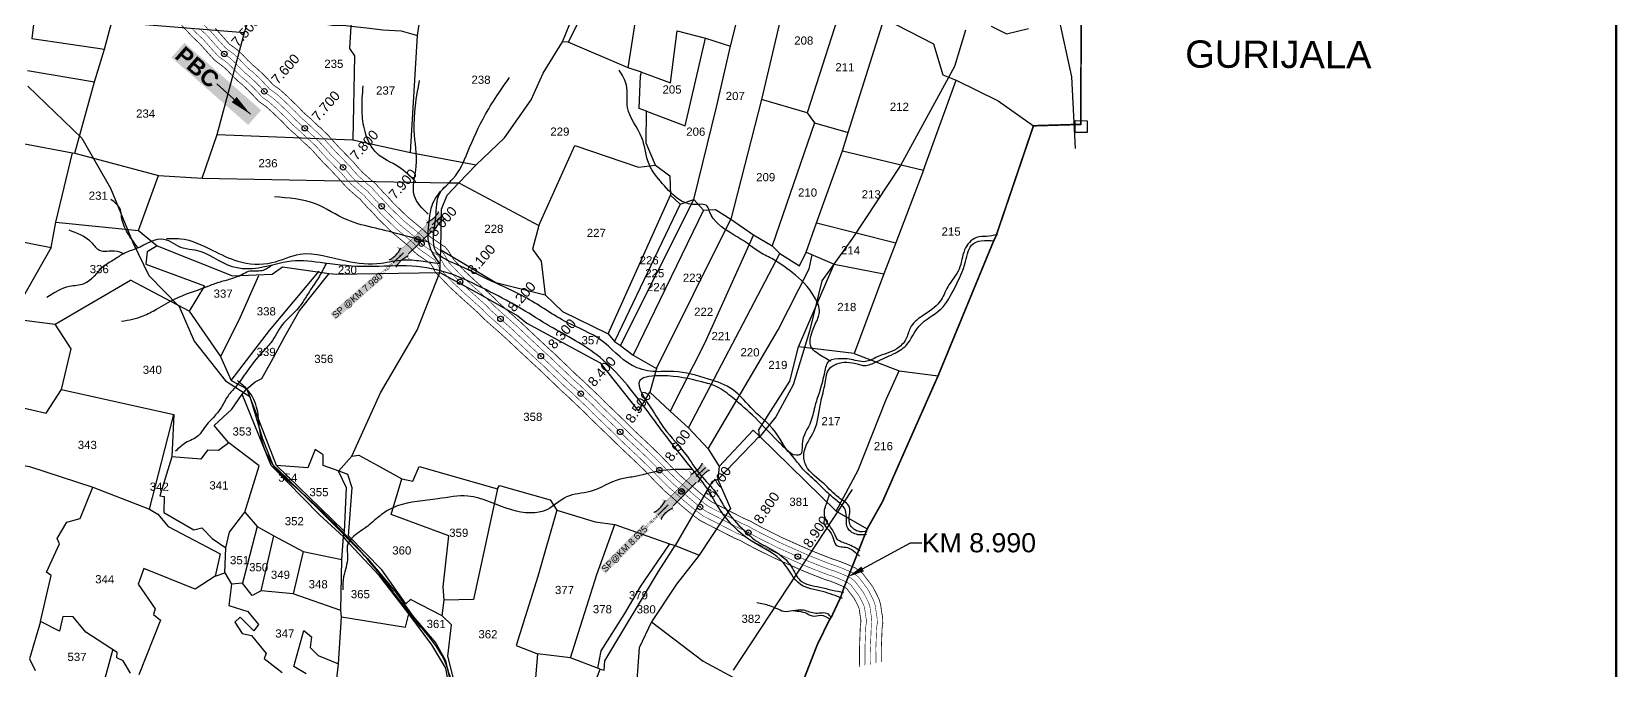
# Model space of a CAD drawing. Header units: inches. Extents: x 179671 to 186600, y 1613438 to 1621634.
# Drawn here: x 183692 to 186598, y 1616173 to 1617343 of the extents above; entities that cross this region are included whole.
import ezdxf
from ezdxf import colors
from ezdxf.entities.mleader import LeaderData, LeaderLine
from ezdxf.enums import TextEntityAlignment as Align
from ezdxf.math import Vec2, Vec3

# ---------------------------------------------------------------- set-up
doc = ezdxf.new("R2010")
doc.units = ezdxf.units.IN
doc.header["$LTSCALE"] = 15
doc.header["$MEASUREMENT"] = 0
doc.header["$PDMODE"] = 32
doc.header["$PDSIZE"] = 10
doc.linetypes.add('HIDDEN2', pattern=[0.1875, 0.125, -0.0625])
for name, color, linetype in [('CANAL1', 7, 'Continuous'), ('CSMark', 72, 'Continuous'), ('HILLS', 3, 'Continuous'), ('PAPER SIZE', 5, 'Continuous'), ('PLOT', 7, 'Continuous'), ('PLOT NO', 7, 'Continuous'), ('ROAD', 1, 'Continuous'), ('STREAM', 4, 'Continuous'), ('STRUCTURE', 5, 'Continuous'), ('text1', 7, 'Continuous'), ('text2', 7, 'Continuous'), ('VILLAGE BOUNADRY', 5, 'Continuous'), ('VILLAGE BOUNADRY STONES', 1, 'Continuous'), ('VILLAGE STONES', 240, 'Continuous')]:
    doc.layers.add(name, color=color, linetype=linetype)
doc.styles.get("Standard").update_dxf_attribs({"font": 'arial.ttf'})
doc.dimstyles.get("Standard").update_dxf_attribs({"dimtxt": 0.18, "dimasz": 0.18, "dimexe": 0.18, "dimexo": 0.0625, "dimgap": 0.09, "dimtad": 0, "dimtih": 1, "dimtoh": 1, "dimdec": 4, "dimzin": 0, "dimdsep": 46, "dimtxsty": 'Standard', "dimcen": 0.09, "dimadec": 0, "dimazin": 0, "dimtfac": 1, "dimtdec": 4, "dimtofl": 0, "dimtmove": 0, "dimatfit": 3, "dimfxl": 1, "dimtolj": 1, "dimtzin": 0, "dimarcsym": 0})

# ---------------------------------------------------------------- blocks, each defined once
blk = doc.blocks.new('SP')
at = {"layer": 'STRUCTURE'}
h = blk.add_hatch(dxfattribs=at)
h.set_pattern_fill('DASH', color=256, scale=8, style=0)
edge = h.paths.add_edge_path()
edge.add_spline(control_points=[(769825.7, 1706742.1), (769825.3, 1706741.8), (769823.8, 1706740.8), (769820.9, 1706740.3), (769817, 1706739.7), (769811.4, 1706738.9), (769804, 1706739.7), (769798.4, 1706741), (769795.6, 1706741.6)], knot_values=[0, 0, 0, 0, 1.613557, 5.24513, 8.624976, 13.470124, 22.190216, 30.746377, 30.746377, 30.746377, 30.746377], degree=3, periodic=0)
edge.add_line((769795.6, 1706741.6), (769792.6, 1706739.6))
edge.add_line((769792.6, 1706739.6), (769732.6, 1706739.6))
edge.add_line((769732.6, 1706739.6), (769729.6, 1706741.6))
edge.add_spline(control_points=[(769729.6, 1706741.6), (769726.9, 1706740.9), (769721.3, 1706739.5), (769713.9, 1706738.5), (769708.3, 1706739.1), (769704.4, 1706739.6), (769701.5, 1706740), (769700, 1706741), (769699.5, 1706741.3)], knot_values=[0, 0, 0, 0, 8.556161, 17.276253, 22.121402, 25.501247, 29.13282, 30.746377, 30.746377, 30.746377, 30.746377], degree=3, periodic=0)
edge.add_line((769699.5, 1706741.3), (769699.5, 1706722.1))
edge.add_spline(control_points=[(769699.5, 1706722.1), (769700, 1706722.4), (769701.4, 1706723.4), (769704.3, 1706724), (769708.2, 1706724.5), (769713.8, 1706725.3), (769721.2, 1706724.5), (769726.8, 1706723.3), (769729.6, 1706722.6)], knot_values=[0, 0, 0, 0, 1.613557, 5.24513, 8.624976, 13.470124, 22.190216, 30.746377, 30.746377, 30.746377, 30.746377], degree=3, periodic=0)
edge.add_line((769729.6, 1706722.6), (769732.6, 1706724.6))
edge.add_line((769732.6, 1706724.6), (769792.6, 1706724.6))
edge.add_line((769792.6, 1706724.6), (769795.6, 1706722.6))
edge.add_spline(control_points=[(769795.6, 1706722.6), (769798.4, 1706723.3), (769803.9, 1706724.8), (769811.3, 1706725.8), (769817, 1706725.1), (769820.9, 1706724.7), (769823.8, 1706724.2), (769825.2, 1706723.3), (769825.7, 1706723)], knot_values=[0, 0, 0, 0, 8.556161, 17.276253, 22.121402, 25.501247, 29.13282, 30.746377, 30.746377, 30.746377, 30.746377], degree=3, periodic=0)
edge.add_line((769825.7, 1706723), (769825.7, 1706742.1))
h.paths.add_polyline_path([(769764.2, 1706732.1, -1), (769761.1, 1706732.1, -1)], flags=0)
h.paths.add_polyline_path([(769761.1, 1706732.1, 1), (769764.2, 1706732.1, 1)], flags=16)
at = {"layer": 'STRUCTURE', "const_width": 0.628}
for points in [[(769726.6, 1706747.6), (769726.6, 1706743.6), (769732.6, 1706739.6), (769792.6, 1706739.6), (769798.6, 1706743.6), (769798.6, 1706747.6)], [(769726.6, 1706716.6), (769726.6, 1706720.6), (769732.6, 1706724.6), (769792.6, 1706724.6), (769798.6, 1706720.6), (769798.6, 1706716.6)]]:
    blk.add_lwpolyline(points, dxfattribs=at)
at = {"layer": 'STRUCTURE', "color": 3}
blk.add_lwpolyline([(769732.6, 1706724.6), (769792.6, 1706724.6)], dxfattribs=at)
blk.add_lwpolyline([(769732.6, 1706724.6), (769792.6, 1706724.6)], dxfattribs=at)
at = {"layer": 'STRUCTURE', "color": 0}
blk.add_circle((769762.6, 1706732.1), 1.55, dxfattribs=at)
at = {"layer": 'STRUCTURE'}
for points in [[(769699.5, 1706741.3), (769700.9, 1706740.5), (769704.4, 1706739.6), (769707.8, 1706739.2), (769712.6, 1706738.8), (769721.3, 1706739.7), (769729.6, 1706741.6)], [(769825.7, 1706742.1), (769824.3, 1706741.3), (769820.8, 1706740.3), (769817.5, 1706739.8), (769812.7, 1706739.2), (769804, 1706739.9), (769795.6, 1706741.6)], [(769699.5, 1706722.1), (769700.9, 1706723), (769704.4, 1706724), (769707.7, 1706724.5), (769712.5, 1706725), (769721.2, 1706724.4), (769729.6, 1706722.6)], [(769825.7, 1706723), (769824.3, 1706723.8), (769820.8, 1706724.7), (769817.4, 1706725.1), (769812.6, 1706725.5), (769803.9, 1706724.6), (769795.6, 1706722.6)]]:
    blk.add_spline(points, degree=3, dxfattribs=at)
at = {"layer": 'STRUCTURE', "color": 0}
blk.add_text('STREAM', height=5, dxfattribs=at).set_placement((769684.3, 1706732.1), align=Align.MIDDLE_CENTER)
for points in [[(769727.4, 1706732.1), (769700.8, 1706732.1)], [(769824.4, 1706732.1), (769800.5, 1706732.1)]]:
    blk.add_leader(points, dimstyle='Standard', override={"dimasz": 10, "dimgap": 0.09, "dimtad": 0}, dxfattribs=at)
blk = doc.blocks.new('PBC')
at = {"layer": 'STRUCTURE', "color": 5, "insert": (13.6, 8.7), "char_height": 30, "width": 181.057, "attachment_point": 1, "rotation": 325.6347, "bg_fill": 1, "box_fill_scale": 1.1, "bg_fill_color": 7, "bg_fill_true_color": 16777215, "bg_fill_transparency": 0}
blk.add_mtext('{\\fArial|b1|i0|c0|p34;\\C256;PBC}', dxfattribs=at)
at = {"layer": 'PAPER SIZE'}
blk.add_leader([(148.6, -102.5), (80.6, -54.7)], dimstyle='Standard', override={"dimasz": 40, "dimgap": 0.09, "dimtad": 0, "dimtfill": 2, "dimtfillclr": 5}, dxfattribs=at)

msp = doc.modelspace()

# ---------------------------------------------------------------- linework, layer by layer
at = {"layer": 'CANAL1', "color": 200, "const_width": 1.5}
for points in [[(183967.1, 1617354.4), (183978.3, 1617342.6), (183985.5, 1617334.7), (184000, 1617321.1), (184013, 1617306.5), (184027.7, 1617290.3), (184043.9, 1617278.3), (184051.4, 1617271.3), (184059.8, 1617262.4), (184071.2, 1617251.3), (184078.1, 1617245.8), (184087.7, 1617236.8), (184096.2, 1617228.2), (184108.5, 1617214.9), (184121.5, 1617205.8), (184133, 1617195.4), (184150.8, 1617178.4), (184154.3, 1617174.8), (184161.9, 1617166.7), (184168.6, 1617160.5), (184176.6, 1617153.6), (184182.5, 1617148), (184188, 1617142.8), (184192.6, 1617138.1), (184195.8, 1617135.9), (184199.1, 1617132.3), (184203.2, 1617128.7), (184208.7, 1617123.1), (184213.7, 1617117.4), (184218.6, 1617111.8), (184222.1, 1617108.2), (184226.4, 1617103), (184230.5, 1617099.3), (184235.9, 1617093.8), (184243.4, 1617086), (184248.9, 1617080.1), (184253.4, 1617075.6), (184258.1, 1617070.1), (184263.4, 1617064), (184266.9, 1617060.3), (184271, 1617056), (184288.2, 1617040.6), (184294.3, 1617035.7), (184298.7, 1617030.3), (184303.3, 1617025.8), (184307.5, 1617020.5), (184312.8, 1617015.8), (184317.8, 1617010.6), (184322.8, 1617004.9), (184327.4, 1616999.8), (184354.3, 1616973.7), (184366.7, 1616963.5), (184373.6, 1616957.8), (184384.8, 1616948.4), (184392.4, 1616940.3), (184400, 1616933.6), (184410.2, 1616926.8), (184420.9, 1616919.2), (184423.5, 1616917.6), (184425.9, 1616913.6), (184428.4, 1616909.7), (184431.3, 1616903), (184458.3, 1616874.9), (184481.1, 1616853.8), (184505, 1616832.4), (184510.6, 1616827.4), (184520.8, 1616816.9), (184532.6, 1616806.3), (184552.2, 1616789.1), (184561.2, 1616781), (184569.5, 1616773.2), (184584.3, 1616759.2), (184597.1, 1616747.3), (184608.2, 1616736.9), (184623.3, 1616723.1), (184634.1, 1616712.6), (184647.4, 1616700), (184664, 1616683.9), (184676.9, 1616672.5), (184687, 1616662.6), (184706.9, 1616643.8), (184713.7, 1616636.6), (184732.9, 1616618.1), (184750.8, 1616600.9), (184771.6, 1616580.5), (184786.7, 1616566.3), (184800, 1616553.8), (184814.2, 1616540), (184823.5, 1616530.6), (184834.8, 1616518.6), (184847.4, 1616506.2), (184852.1, 1616501.3), (184866.8, 1616488.7), (184882.5, 1616474.6), (184895.6, 1616463.5), (184906.9, 1616454.6), (184917.3, 1616446.9), (184940.2, 1616435.2), (184980.8, 1616414.4), (184991.7, 1616409.9), (184999.6, 1616405.3), (185012.8, 1616398.3), (185026.7, 1616391.2), (185037, 1616386.2), (185051.6, 1616378.9), (185064.9, 1616373), (185085.8, 1616363.6), (185107.7, 1616354), (185129.8, 1616345.2), (185149, 1616337.8), (185155, 1616336.1), (185163.3, 1616333), (185166.7, 1616331.5), (185176.8, 1616327.3), (185181.8, 1616325.1), (185186.3, 1616321.8), (185190.3, 1616316.5), (185194.2, 1616311.5), (185199.7, 1616304.1), (185203.4, 1616297.1), (185207.8, 1616288.1), (185208.9, 1616284.7), (185209.5, 1616280.4), (185210.5, 1616273.3), (185211.7, 1616265.7), (185212, 1616260.4), (185210.9, 1616253.9), (185209.4, 1616214.4), (185209.5, 1616189.3), (185209.1, 1616178.6)], [(184028.7, 1617349), (184042.8, 1617333.2), (184054.6, 1617320.1), (184069.6, 1617309.1), (184079.6, 1617299.6), (184088.3, 1617290.5), (184097.7, 1617281.4), (184104.3, 1617276), (184115.7, 1617265.4), (184125.2, 1617255.8), (184135, 1617245.2), (184146.4, 1617237.2), (184160.3, 1617224.7), (184178.7, 1617207), (184183, 1617202.7), (184190.1, 1617195.1), (184195.3, 1617190.3), (184203.6, 1617183.2), (184210, 1617177), (184216, 1617171.4), (184218.5, 1617168.8), (184222.4, 1617166.2), (184227.2, 1617160.9), (184230.6, 1617157.8), (184238.1, 1617150.3), (184243.8, 1617143.7), (184248, 1617139), (184251.9, 1617134.9), (184255.3, 1617130.9), (184258.3, 1617128.1), (184264.7, 1617121.5), (184272.3, 1617113.6), (184277.6, 1617108), (184282.9, 1617102.7), (184288.5, 1617096), (184292.8, 1617091.1), (184296, 1617087.8), (184299.1, 1617084.5), (184313.9, 1617071.2), (184322.5, 1617064.4), (184328.3, 1617057.3), (184333.1, 1617052.7), (184336.7, 1617048.1), (184340.5, 1617044.7), (184347.4, 1617037.5), (184352.6, 1617031.5), (184356.1, 1617027.7), (184381, 1617003.5), (184392.1, 1616994.3), (184399.2, 1616988.5), (184412.3, 1616977.5), (184420.2, 1616969.1), (184424.4, 1616965.4), (184432.9, 1616959.8), (184442.8, 1616952.7), (184449.7, 1616948.6), (184456.1, 1616941), (184459.9, 1616934.7), (184463.8, 1616928.8), (184465.2, 1616925.5), (184486.3, 1616903.5), (184508.1, 1616883.4), (184531.9, 1616862.1), (184538.4, 1616856.2), (184548.5, 1616845.8), (184559.2, 1616836.2), (184578.7, 1616819), (184588.2, 1616810.5), (184596.9, 1616802.3), (184611.7, 1616788.4), (184624.4, 1616776.5), (184635.3, 1616766.3), (184650.8, 1616752.2), (184661.9, 1616741.4), (184675.1, 1616728.9), (184691.2, 1616713.2), (184704.1, 1616701.8), (184714.7, 1616691.5), (184735.2, 1616672.1), (184742.2, 1616664.7), (184760.7, 1616647), (184778.7, 1616629.6), (184799.2, 1616609.3), (184814.1, 1616595.5), (184827.7, 1616582.6), (184842.4, 1616568.3), (184852.2, 1616558.4), (184863.4, 1616546.6), (184875.9, 1616534.3), (184879.7, 1616530.4), (184893.2, 1616518.7), (184908.9, 1616504.7), (184920.9, 1616494.4), (184931.1, 1616486.5), (184938.4, 1616481.1), (184958.4, 1616470.9), (184997.7, 1616450.7), (185009.5, 1616445.8), (185019, 1616440.3), (185031.3, 1616433.7), (185044.6, 1616427), (185054.7, 1616422), (185068.6, 1616415.1), (185081.2, 1616409.5), (185102, 1616400.2), (185123.2, 1616390.9), (185144.5, 1616382.4), (185161.6, 1616375.8), (185167.4, 1616374.1), (185178, 1616370.2), (185182.3, 1616368.4), (185192.7, 1616364), (185202, 1616359.9), (185214.6, 1616350.7), (185222, 1616340.9), (185226.1, 1616335.6), (185233.7, 1616325.5), (185239.1, 1616315.2), (185245.1, 1616302.9), (185247.9, 1616293.8), (185249.1, 1616286.1), (185250, 1616279.2), (185251.6, 1616270), (185252.1, 1616258.1), (185250.8, 1616250), (185249.4, 1616213.7), (185249.5, 1616188.6), (185249.4, 1616187.5)]]:
    msp.add_lwpolyline(points, dxfattribs=at)
at = {"layer": 'CANAL1', "color": 5, "const_width": 1}
for points in [[(184006.9, 1617355.8), (184021.6, 1617342.1), (184035.3, 1617326.5), (184047.9, 1617312.6), (184063.2, 1617301.4), (184072.6, 1617292.5), (184081.2, 1617283.4), (184091, 1617273.9), (184097.8, 1617268.5), (184108.7, 1617258.3), (184117.9, 1617248.9), (184128.3, 1617237.7), (184140.2, 1617229.3), (184153.5, 1617217.4), (184171.7, 1617199.8), (184175.8, 1617195.8), (184183.1, 1617188), (184188.7, 1617182.9), (184196.9, 1617175.8), (184203.1, 1617169.8), (184209, 1617164.3), (184212, 1617161.2), (184215.7, 1617158.6), (184220.1, 1617153.7), (184223.8, 1617150.5), (184230.7, 1617143.5), (184236.2, 1617137.1), (184240.7, 1617132.2), (184244.5, 1617128.2), (184248.1, 1617123.9), (184251.4, 1617120.9), (184257.5, 1617114.6), (184265.1, 1617106.7), (184270.4, 1617101.1), (184275.6, 1617096), (184280.9, 1617089.5), (184285.5, 1617084.3), (184288.7, 1617081), (184292.1, 1617077.4), (184307.5, 1617063.5), (184315.5, 1617057.2), (184320.9, 1617050.6), (184325.6, 1617046), (184329.4, 1617041.2), (184333.6, 1617037.5), (184340, 1617030.8), (184345.1, 1617024.9), (184348.9, 1617020.7), (184374.3, 1616996), (184385.8, 1616986.6), (184392.8, 1616980.9), (184405.4, 1616970.3), (184413.3, 1616961.9), (184418.3, 1616957.5), (184427.2, 1616951.5), (184437.4, 1616944.3), (184443.1, 1616940.8), (184448, 1616935.2), (184451.4, 1616929.4), (184454.9, 1616924), (184456.7, 1616919.9), (184479.3, 1616896.3), (184501.3, 1616876), (184525.2, 1616854.7), (184531.4, 1616849), (184541.6, 1616838.6), (184552.6, 1616828.7), (184572.1, 1616811.5), (184581.5, 1616803.1), (184590.1, 1616795), (184604.8, 1616781.1), (184617.6, 1616769.2), (184628.6, 1616758.9), (184643.9, 1616744.9), (184654.9, 1616734.2), (184668.2, 1616721.7), (184684.4, 1616705.9), (184697.3, 1616694.5), (184707.8, 1616684.3), (184728.2, 1616665), (184735.1, 1616657.7), (184753.7, 1616639.7), (184771.7, 1616622.4), (184792.3, 1616602.1), (184807.2, 1616588.2), (184820.8, 1616575.4), (184835.3, 1616561.2), (184845, 1616551.5), (184856.3, 1616539.6), (184868.8, 1616527.3), (184872.8, 1616523.1), (184886.6, 1616511.2), (184902.3, 1616497.2), (184914.6, 1616486.7), (184925, 1616478.5), (184933.1, 1616472.5), (184953.9, 1616462), (184993.5, 1616441.7), (185005.1, 1616436.8), (185014.2, 1616431.5), (185026.7, 1616424.9), (185040.1, 1616418.1), (185050.3, 1616413.1), (185064.4, 1616406.1), (185077.1, 1616400.4), (185098, 1616391.1), (185119.3, 1616381.7), (185140.8, 1616373.1), (185158.5, 1616366.3), (185164.3, 1616364.6), (185174.4, 1616360.9), (185178.4, 1616359.2), (185188.7, 1616354.8), (185196.9, 1616351.2), (185207.5, 1616343.5), (185214.1, 1616334.8), (185218.2, 1616329.6), (185225.2, 1616320.1), (185230.1, 1616310.7), (185235.7, 1616299.2), (185238.1, 1616291.5), (185239.2, 1616284.7), (185240.1, 1616277.7), (185241.6, 1616268.9), (185242.1, 1616258.7), (185240.8, 1616251), (185239.4, 1616213.9), (185239.5, 1616188.8), (185239.4, 1616185.3)], [(183985.6, 1617349.4), (183992.6, 1617341.7), (184007.2, 1617328.1), (184020.4, 1617313.1), (184034.4, 1617297.7), (184050.3, 1617286), (184058.5, 1617278.4), (184066.9, 1617269.4), (184077.8, 1617258.9), (184084.7, 1617253.3), (184094.7, 1617243.9), (184103.5, 1617235.1), (184115.1, 1617222.5), (184127.7, 1617213.6), (184139.8, 1617202.7), (184157.7, 1617185.5), (184161.5, 1617181.8), (184169, 1617173.8), (184175.3, 1617168), (184183.4, 1617161), (184189.4, 1617155.2), (184195, 1617150), (184199.1, 1617145.8), (184202.5, 1617143.5), (184206.1, 1617139.5), (184210.1, 1617136), (184216.1, 1617129.9), (184221.2, 1617124), (184226, 1617118.6), (184229.6, 1617114.9), (184233.6, 1617110), (184237.5, 1617106.5), (184243.1, 1617100.7), (184250.6, 1617092.9), (184256.1, 1617087.1), (184260.8, 1617082.4), (184265.7, 1617076.6), (184270.7, 1617070.8), (184274.2, 1617067.2), (184278, 1617063.1), (184294.6, 1617048.2), (184301.3, 1617042.9), (184306.1, 1617037), (184310.7, 1617032.6), (184314.8, 1617027.4), (184319.7, 1617023.1), (184325.2, 1617017.3), (184330.2, 1617011.5), (184334.6, 1617006.8), (184361, 1616981.1), (184373.1, 1616971.2), (184380, 1616965.5), (184391.6, 1616955.7), (184399.4, 1616947.5), (184406.1, 1616941.6), (184415.8, 1616935.1), (184426.4, 1616927.6), (184430.1, 1616925.3), (184431.7, 1616923.5), (184434.4, 1616918.9), (184437.3, 1616914.5), (184439.8, 1616908.6), (184465.3, 1616882), (184487.9, 1616861.2), (184511.7, 1616839.8), (184517.5, 1616834.6), (184527.7, 1616824.1), (184539.3, 1616813.8), (184558.8, 1616796.6), (184567.9, 1616788.4), (184576.3, 1616780.5), (184591.2, 1616766.5), (184603.9, 1616754.6), (184615, 1616744.2), (184630.2, 1616730.4), (184641, 1616719.8), (184654.3, 1616707.2), (184670.8, 1616691.2), (184683.7, 1616679.8), (184694, 1616669.8), (184714, 1616650.9), (184720.8, 1616643.6), (184739.9, 1616625.3), (184757.7, 1616608.1), (184778.5, 1616587.7), (184793.6, 1616573.6), (184807, 1616561), (184821.2, 1616547), (184830.6, 1616537.6), (184842, 1616525.6), (184854.5, 1616513.2), (184859, 1616508.6), (184873.4, 1616496.2), (184889.1, 1616482.1), (184901.9, 1616471.2), (184912.9, 1616462.6), (184922.6, 1616455.4), (184944.8, 1616444.1), (184985, 1616423.5), (184996.2, 1616418.9), (185004.5, 1616414.1), (185017.4, 1616407.1), (185031.2, 1616400.2), (185041.4, 1616395.1), (185055.9, 1616388), (185069, 1616382.1), (185089.9, 1616372.8), (185111.6, 1616363.2), (185133.5, 1616354.5), (185152.1, 1616347.3), (185158.1, 1616345.6), (185167, 1616342.3), (185170.6, 1616340.7), (185180.8, 1616336.5), (185186.8, 1616333.8), (185193.4, 1616329), (185198.3, 1616322.6), (185202.2, 1616317.5), (185208.2, 1616309.5), (185212.3, 1616301.6), (185217.1, 1616291.8), (185218.6, 1616287), (185219.4, 1616281.9), (185220.3, 1616274.7), (185221.7, 1616266.8), (185222, 1616259.8), (185220.9, 1616253), (185219.4, 1616214.2), (185219.5, 1616189.1), (185219.2, 1616180.9)]]:
    msp.add_lwpolyline(points, dxfattribs=at)
at = {"layer": 'CANAL1', "color": 1, "linetype": 'HIDDEN2', "ltscale": 4, "const_width": 1}
msp.add_lwpolyline([(183999.8, 1617348.8), (184014.4, 1617335.1), (184027.9, 1617319.8), (184041.2, 1617305.2), (184056.7, 1617293.7), (184065.5, 1617285.5), (184074, 1617276.4), (184084.4, 1617266.4), (184091.2, 1617260.9), (184101.7, 1617251.1), (184110.7, 1617242), (184121.7, 1617230.1), (184133.9, 1617221.5), (184146.7, 1617210.1), (184164.7, 1617192.7), (184168.7, 1617188.8), (184176, 1617180.9), (184182, 1617175.4), (184190.1, 1617168.4), (184196.2, 1617162.5), (184202, 1617157.1), (184205.6, 1617153.5), (184209.1, 1617151), (184213.1, 1617146.6), (184216.9, 1617143.3), (184223.4, 1617136.7), (184228.7, 1617130.6), (184233.3, 1617125.4), (184237, 1617121.5), (184240.8, 1617116.9), (184244.4, 1617113.7), (184250.3, 1617107.6), (184257.9, 1617099.8), (184263.2, 1617094.1), (184268.2, 1617089.2), (184273.3, 1617083.1), (184278.1, 1617077.5), (184281.5, 1617074.1), (184285, 1617070.2), (184301, 1617055.9), (184308.4, 1617050.1), (184313.5, 1617043.8), (184318.2, 1617039.3), (184322.1, 1617034.3), (184326.6, 1617030.3), (184332.6, 1617024), (184337.7, 1617018.2), (184341.8, 1617013.8), (184367.6, 1616988.6), (184379.4, 1616978.9), (184386.4, 1616973.2), (184398.5, 1616963), (184406.3, 1616954.7), (184412.2, 1616949.5), (184421.5, 1616943.3), (184431.9, 1616935.9), (184436.6, 1616933.1), (184439.8, 1616929.3), (184442.9, 1616924.2), (184446.1, 1616919.3), (184448.3, 1616914.2), (184472.3, 1616889.2), (184494.6, 1616868.6), (184518.5, 1616847.2), (184524.5, 1616841.8), (184534.6, 1616831.4), (184545.9, 1616821.2), (184565.5, 1616804.1), (184574.7, 1616795.8), (184583.2, 1616787.7), (184598, 1616773.8), (184610.8, 1616761.9), (184621.8, 1616751.6), (184637.1, 1616737.7), (184648, 1616727), (184661.2, 1616714.5), (184677.6, 1616698.6), (184690.5, 1616687.1), (184700.9, 1616677.1), (184721.1, 1616658), (184727.9, 1616650.6), (184746.8, 1616632.5), (184764.7, 1616615.3), (184785.4, 1616594.9), (184800.4, 1616580.9), (184813.9, 1616568.2), (184828.3, 1616554.1), (184837.8, 1616544.5), (184849.1, 1616532.6), (184861.6, 1616520.3), (184865.9, 1616515.8), (184880, 1616503.7), (184895.7, 1616489.6), (184908.3, 1616478.9), (184919, 1616470.5), (184927.9, 1616464), (184949.3, 1616453.1), (184989.3, 1616432.6), (185000.6, 1616427.8), (185009.3, 1616422.8), (185022.1, 1616416), (185035.6, 1616409.1), (185045.9, 1616404.1), (185060.1, 1616397), (185073.1, 1616391.2), (185093.9, 1616381.9), (185115.5, 1616372.5), (185137.2, 1616363.8), (185155.3, 1616356.8), (185161.2, 1616355.1), (185170.7, 1616351.6), (185174.5, 1616350), (185184.7, 1616345.7), (185189.6, 1616343.5), (185191.9, 1616342.5), (185200.5, 1616336.2), (185206.2, 1616328.7), (185210.2, 1616323.6), (185216.7, 1616314.8), (185221.2, 1616306.2), (185226.4, 1616295.5), (185228.4, 1616289.3), (185229.3, 1616283.3), (185230.2, 1616276.2), (185231.7, 1616267.9), (185232, 1616259.3), (185230.9, 1616252), (185229.4, 1616214.1), (185229.5, 1616189), (185229.3, 1616183.1)], dxfattribs=at)
at = {"layer": 'HILLS'}
msp.add_lwpolyline([(185450.7, 1617353), (185478.6, 1617338.5), (185519.1, 1617348.6)], dxfattribs=at)
at = {"layer": 'PLOT'}
for points in [[(184336.9, 1617697.4), (184316.1, 1617572.1), (184277.1, 1617352.7), (184274.6, 1617311.6), (184283.9, 1617298.5), (184281, 1617144.5)], [(184744, 1617590), (184735, 1617474.6), (184732.8, 1617446.4), (184697.9, 1617367.8), (184675.6, 1617323.6)], [(184723.5, 1617603.8), (184744, 1617590), (184834.4, 1617569.2), (184909.7, 1617543.4), (184901.4, 1617524.9), (185017.2, 1617492.4), (185095.9, 1617478.2), (185185.7, 1617418.8), (185260.4, 1617378.8), (185254.4, 1617367), (185345.2, 1617320.7), (185362.1, 1617263.8), (185386.7, 1617253.9), (185463.4, 1617216.1), (185528.2, 1617170.3)], [(184785.3, 1617276.5), (184810.5, 1617436.3), (184834.4, 1617569.2)], [(184810, 1617268.3), (184862.9, 1617248.8), (184875.2, 1617344.1), (184927.2, 1617330.7), (184972.8, 1617316.3), (185003, 1617436.2), (185017.2, 1617492.4)], [(185095.9, 1617478.2), (185077.3, 1617421), (185029.7, 1617218.6), (184973.3, 1616999)], [(183707.9, 1617461.5), (183704.1, 1617428.6), (183692.7, 1617330.4), (183825.6, 1617310.8)], [(185185.7, 1617418.8), (185113.3, 1617193.9), (185029.7, 1617218.6)], [(183684.8, 1617271.8), (183807.3, 1617251), (183825.6, 1617310.8), (183839.4, 1617360.8), (184082.3, 1617341.3), (184088.5, 1617359.9), (184221.8, 1617357.9), (184247.7, 1617354.3), (184263.7, 1617354.8), (184277.1, 1617352.7), (184306.6, 1617349.7), (184336.1, 1617346.4), (184369.3, 1617344.2), (184399.1, 1617335.9), (184407.7, 1617392.7), (184691.7, 1617390)], [(184247.2, 1616119.6), (184254.8, 1616184.5), (184260.2, 1616270.7), (184259.1, 1616281.9), (184260.6, 1616375.5), (184263.6, 1616417), (184265.4, 1616426.8), (184269.2, 1616507), (184254.6, 1616537.5), (184278.9, 1616564.8), (184331.5, 1616681.1), (184398.5, 1616796), (184440.1, 1616901.6), (184442.4, 1616942.7), (184443.4, 1617017.5), (184454, 1617043.1), (184474.9, 1617065.9), (184507.1, 1617098.7), (184558.7, 1617148.2), (184607.9, 1617217.9), (184629.6, 1617266.7), (184665, 1617323.9), (184691.7, 1617390)], [(185113.3, 1617193.9), (185127, 1617175.9), (185188.7, 1617157.8), (185254.4, 1617367)], [(183295.5, 1617205.6), (183300.2, 1617209.2), (183489.2, 1617171.4), (183676.2, 1617137.9), (183766.9, 1617120.9), (183771.2, 1617120.3), (183925, 1617079.2), (184004.5, 1617074), (184032.2, 1617154.4), (184082.3, 1617341.3)], [(184386.6, 1617121.5), (184399.1, 1617335.9)], [(184819.2, 1617197.2), (184890, 1617170), (184927.2, 1617330.7)], [(184004.5, 1617074), (184387.7, 1617067), (184457.2, 1617065.7), (184474.9, 1617065.9), (184621.9, 1616987.7), (184687.7, 1617134), (184804.6, 1617094.4), (184835.3, 1617098.3), (184818.2, 1617138.2), (184819.2, 1617197.2), (184805.8, 1617202), (184808.1, 1617261.6), (184810, 1617268.3), (184785.3, 1617276.5), (184675.6, 1617323.6), (184665, 1617323.9)], [(184905.8, 1617035.3), (184947.2, 1617204.6), (184972.8, 1617316.3)], [(183450.5, 1617001.7), (183728.1, 1616947.5), (183736.6, 1616993.6), (183766.9, 1617120.9), (183771.2, 1617120.3), (183807.3, 1617251)], [(185178.2, 1617124.1), (185326.8, 1617089), (185386.7, 1617253.9)], [(184032.2, 1617154.4), (184281, 1617144.5), (184386.6, 1617121.5), (184507.1, 1617098.7)], [(185127, 1617175.9), (185049.2, 1616950.3)], [(185130.4, 1616992.4), (185178.2, 1617124.1), (185188.7, 1617157.8)], [(184835.3, 1617098.3), (184861.7, 1617078.3), (184863.3, 1617043), (184880.9, 1617026.4), (184905.8, 1617035.3), (184923.7, 1617015.8), (184945.7, 1617017.1), (184973.3, 1616999), (185015.1, 1616970.2), (185049.2, 1616950.3), (185063.2, 1616936.2), (185099.5, 1616913.4), (185111.4, 1616938.5), (185130.4, 1616992.4), (185275.7, 1616955.9), (185254.2, 1616899.1), (185199.5, 1616752.7), (185281.8, 1616721.3), (185353.4, 1616712.1)], [(183736.6, 1616993.6), (183887.9, 1616978.7), (183925, 1617079.2)], [(185326.8, 1617089), (185275.7, 1616955.9)], [(184749.1, 1616788.9), (184863.3, 1617043)], [(184880.9, 1617026.4), (184760.2, 1616774.8)], [(184771.6, 1616767.7), (184905.8, 1617035.3)], [(184923.7, 1617015.8), (184794.4, 1616750.1)], [(183887.9, 1616978.7), (183922.5, 1616950.5), (184060.6, 1616895.5), (184133.1, 1616898.2), (184152.3, 1616911.8), (184237.7, 1616899.8)], [(184621.9, 1616987.7), (184609.9, 1616944.4), (184626.2, 1616922.5), (184633.5, 1616860.4)], [(184837.1, 1616725.8), (184973.3, 1616999)], [(183922.5, 1616950.5), (183903.7, 1616939.5), (183901.8, 1616917), (184009.3, 1616876.8), (183981, 1616830.5), (183873.5, 1616887.1)], [(185015.1, 1616970.2), (184925.5, 1616771.5), (184862.2, 1616647.5)], [(183728.1, 1616947.5), (183654.4, 1616817)], [(184442.4, 1616942.7), (184543, 1616883.3), (184633.5, 1616860.4), (184665.1, 1616830), (184749.1, 1616788.9), (184760.2, 1616774.8), (184771.6, 1616767.7), (184794.4, 1616750.1), (184837.1, 1616725.8), (184824.9, 1616682.3)], [(184896.2, 1616616.8), (185063.2, 1616936.2)], [(184932, 1616578.1), (185060.4, 1616796.1), (185117.2, 1616908.2), (185122.7, 1616933.7)], [(185111.4, 1616938.5), (185163, 1616917), (185254.2, 1616899.1)], [(184107.8, 1616895.5), (184071.9, 1616814.1), (184038.5, 1616747.2)], [(184058.2, 1616703.6), (184128.4, 1616795.2), (184219.3, 1616903.7)], [(184467.3, 1616088.4), (184451.2, 1616176.5), (184425.5, 1616219.2), (184383.5, 1616275.7), (184329.7, 1616345.3), (184274.3, 1616404.9), (184263.6, 1616417), (184220, 1616457.5), (184131.1, 1616547.5), (184078, 1616678.5), (184086.6, 1616688.1), (184102.1, 1616700.9), (184114.2, 1616707), (184131.1, 1616737.5), (184156.3, 1616784), (184182.8, 1616830.6), (184237.7, 1616899.8), (184251.1, 1616898.2), (184440.1, 1616901.6), (184513.6, 1616862), (184583.1, 1616822.2), (184600, 1616808.4), (184724.9, 1616740.5), (184734.2, 1616735.6), (184804.3, 1616647.5), (184824.9, 1616682.3), (184862.2, 1616647.5), (184896.2, 1616616.8), (184932, 1616578.1), (184952.4, 1616545.7), (184949.5, 1616522.2), (184972.8, 1616469), (184957.3, 1616446.2), (184915.6, 1616383.4), (184874, 1616330.2), (184828.2, 1616261), (184805.7, 1616213.9), (184801.4, 1616154.2)], [(185199.5, 1616752.7), (185097.7, 1616765), (185163, 1616917)], [(183135.8, 1616841.6), (183246.2, 1616800.6), (183377.9, 1616760.6), (183376.4, 1616737.2), (183516.7, 1616691.9), (183544.6, 1616808.1), (183654.4, 1616817), (183735.3, 1616806.6), (183873.5, 1616887.1)], [(183613.5, 1616558.5), (183640, 1616662.2), (183718.6, 1616643.6), (183747.3, 1616687.2), (183764.6, 1616761.5), (183735.3, 1616806.6)], [(183981, 1616830.5), (184038.5, 1616747.2), (184058.2, 1616703.6), (184086.6, 1616688.1)], [(185014.3, 1616612.4), (185025.9, 1616601.8), (185024.8, 1616613.3), (185081.6, 1616702.6), (185097.7, 1616765)], [(185166.5, 1616464.3), (185206.9, 1616539), (185258.4, 1616668.7), (185281.8, 1616721.3)], [(183747.3, 1616687.2), (183953, 1616641.2), (183949.3, 1616563.5), (183927, 1616492.2), (183935.4, 1616490.8), (183934.7, 1616461.9), (183989.5, 1616430), (184004.1, 1616433.7), (184022.8, 1616413.8), (184048.2, 1616396.9), (184054.6, 1616425.4), (184083, 1616462.1), (184109.4, 1616547.3), (184053.9, 1616589.4), (184026.9, 1616621.2), (184059.1, 1616650.7), (184078, 1616678.5)], [(184593.1, 1615916.6), (184585, 1615945.1), (184544.5, 1615960.3), (184516.3, 1615978.6), (184516.5, 1615988.1), (184496.3, 1616016.9), (184487.8, 1616061.7), (184469.8, 1616140.6), (184455.2, 1616198.5), (184461.4, 1616256), (184444.6, 1616272.1), (184386.8, 1616302.5), (184377.8, 1616294.4), (184333.8, 1616356.7), (184272.7, 1616419.1), (184279.5, 1616506.8), (184271.5, 1616531.5), (184255.8, 1616537.2), (184226.7, 1616547.8), (184226.8, 1616567.2), (184211.9, 1616576.9), (184198.5, 1616543.5), (184141.1, 1616547.8), (184086.6, 1616688.1)], [(183908.2, 1616467.9), (183953, 1616641.2)], [(184949.5, 1616522.2), (185025.9, 1616601.8)], [(184952.4, 1616545.7), (185014.3, 1616612.4), (185025.9, 1616601.8), (185166.5, 1616464.3), (185223.5, 1616431.6)], [(184053.9, 1616589.4), (184034.6, 1616575.4), (184014.8, 1616575.8), (184002.5, 1616559.6), (183949.3, 1616563.5)], [(183489.3, 1616507.1), (183523, 1616501.2), (183554.2, 1616566.2), (183613.5, 1616558.5), (183688.6, 1616546.2), (183804.4, 1616507.8), (183908.2, 1616467.9), (183923.4, 1616458.3), (183942.5, 1616435.8), (184038, 1616385.6), (184028.4, 1616345.2), (183992, 1616321.4), (183898, 1616359.3), (183887.2, 1616330.1), (183918.8, 1616285.3), (183915.4, 1616274.6), (183928.2, 1616264.6), (183888.9, 1616164.3)], [(184141.1, 1616547.8), (184241.6, 1616450.1), (184265.4, 1616426.8)], [(184278.9, 1616564.8), (184291.8, 1616566.8), (184325.6, 1616548.6), (184370.5, 1616523.5), (184391.1, 1616519.1), (184402.2, 1616545.8), (184546.2, 1616505), (184549.9, 1616510.9), (184642.6, 1616485.1), (184654.9, 1616465.8), (184725.1, 1616444.5), (184760.8, 1616439.8), (184861.4, 1616404.5), (184871.7, 1616401.2), (184915.6, 1616383.4)], [(184444.6, 1616272.1), (184448.4, 1616301), (184446.2, 1616325.3), (184456.6, 1616418.8), (184351.1, 1616457.7), (184370.5, 1616523.5)], [(184949.5, 1616522.2), (184939.3, 1616518.3), (184871.7, 1616401.2)], [(183708.7, 1616261.9), (183728.2, 1616346.1), (183719.4, 1616352.5), (183743.6, 1616404), (183738.9, 1616414.2), (183756.7, 1616443.9), (183781, 1616450.7), (183804.4, 1616507.8)], [(184546.2, 1616505), (184502.1, 1616302.5), (184448.4, 1616301)], [(184083, 1616462.1), (184105.6, 1616435.8), (184136.2, 1616418.6), (184189.7, 1616389.9), (184260.6, 1616375.5)], [(184654.9, 1616465.8), (184620, 1616344.6), (184580.2, 1616217.8), (184619.4, 1616202.4), (184606.2, 1616047.8), (184487.8, 1616061.7)], [(184105.6, 1616435.8), (184078.4, 1616332.4)], [(184679.8, 1616195.5), (184728, 1616347.8), (184760.8, 1616439.8)], [(184046.4, 1616351.3), (184048.2, 1616396.9)], [(184113, 1616318.2), (184136.2, 1616418.6)], [(184861.4, 1616404.5), (184808.2, 1616326.6), (184778.7, 1616276.6), (184735.5, 1616208), (184729.5, 1616176.3)], [(184734.4, 1616174.4), (184741.2, 1616172.5), (184742.9, 1616189.6), (184841.3, 1616353.3), (184871.7, 1616401.2)], [(184189.7, 1616389.9), (184171.8, 1616312.3)], [(184028.4, 1616345.2), (184046.4, 1616351.3), (184058.5, 1616330.5), (184053.9, 1616291.2), (184088.6, 1616280.4), (184107.9, 1616256.3), (184099.6, 1616244.9), (184074.6, 1616270.1), (184064.7, 1616260.9), (184078.1, 1616239.9), (184095.2, 1616236.3), (184122, 1616203.3), (184118.6, 1616194.2), (184151.4, 1616168.5)], [(184259.1, 1616281.9), (184171.8, 1616312.3), (184113, 1616318.2), (184096.7, 1616309.5), (184078.4, 1616332.4), (184058.5, 1616330.5)], [(183873.3, 1616167.4), (183860.2, 1616189.6), (183848.2, 1616195.6), (183848.9, 1616205.2), (183791.4, 1616242.4), (183768.1, 1616270.7), (183749.5, 1616271.3), (183743.4, 1616244.4), (183708.7, 1616261.9), (183688.6, 1616193.6), (183698.7, 1616172.4)], [(184260.2, 1616270.7), (184377.5, 1616251.4), (184383.5, 1616275.7)], [(184828.2, 1616261), (184922.7, 1616189.3), (185086, 1616101)], [(184195.2, 1616166.1), (184173, 1616179.4), (184191.1, 1616245.2), (184205.1, 1616234), (184202.4, 1616214.1), (184217.6, 1616199.5), (184254.8, 1616184.5)], [(183717.2, 1616140.6), (183809.4, 1616108.4), (183813.8, 1616108.5), (183841.4, 1616212)], [(184606.2, 1616047.8), (184636, 1616037.7), (184675.6, 1616087.8), (184685.2, 1616084.9), (184725.5, 1616151.9), (184734.4, 1616174.4), (184734.4, 1616174.4), (184679.8, 1616195.5), (184619.4, 1616202.4)]]:
    msp.add_lwpolyline(points, dxfattribs=at)
at = {"layer": 'ROAD'}
for points in [[(185605.2, 1617128.9), (185598.8, 1617259.9), (185573.2, 1617374.7), (185533.6, 1617437.6), (185488.6, 1617507.5), (185459.2, 1617609.4), (185456.1, 1617616.3)], [(185403.5, 1617345.8), (185383.4, 1617279.1), (185284.6, 1617097.4), (185196.7, 1616964.1), (185140.1, 1616886.2), (185117.6, 1616794), (185087.6, 1616695.5), (185056.2, 1616637.1), (185024.9, 1616598.5)], [(183685.3, 1617242.6), (183784, 1617147.3), (183836.6, 1617056.1), (183877.5, 1616956.1), (183907, 1616895.7), (183962.9, 1616839.4), (183989.9, 1616775.7), (184047.6, 1616703), (184092.2, 1616674.2), (184114.8, 1616598.5), (184134.2, 1616548.8), (184157.8, 1616526.3), (184223.8, 1616461.4), (184307.5, 1616377.3), (184358.3, 1616316.6), (184391.5, 1616271), (184432.8, 1616221.9), (184450.4, 1616190.6), (184468, 1616114.1)]]:
    msp.add_lwpolyline(points, dxfattribs=at)
at = {"layer": 'STREAM'}
for points in [[(185156.4, 1616738.6), (185133.3, 1616752.7), (185123, 1616761.4), (185128.2, 1616806.7), (185136.1, 1616828.6), (185127.1, 1616856.5), (185086, 1616901.5), (185048.6, 1616926.8), (185024.7, 1616939.7), (185003.3, 1616955), (184974.1, 1616973.3), (184934.7, 1617013), (184930.2, 1617023.2), (184907.1, 1617025.8), (184880.5, 1617034.2), (184848, 1617064.6), (184823.7, 1617100.1), (184810.7, 1617148), (184784.3, 1617203.8), (184782.1, 1617244.5), (184769, 1617272.5)], [(184396.2, 1617067.5), (184364.8, 1617094.9), (184324.8, 1617119.9), (184303.2, 1617160), (184297.8, 1617197.6), (184299.9, 1617243.7)], [(184419, 1617008.1), (184393.7, 1617041.5), (184396.9, 1617096), (184393.5, 1617161.5), (184403, 1617253)], [(185462, 1616970.4), (185442, 1616967.7), (185423.7, 1616965.5), (185402, 1616942.7), (185392, 1616907.8), (185371.2, 1616875.4), (185356.8, 1616848), (185324.1, 1616821.6), (185302.3, 1616799.6), (185294.3, 1616779.2), (185277.7, 1616761.6), (185241.8, 1616746.7), (185220.1, 1616738.2), (185190.6, 1616742.6), (185175.6, 1616743.3), (185153.3, 1616738.8), (185145.3, 1616719.3), (185136.9, 1616685.3), (185128.4, 1616659.1), (185120.4, 1616628.8), (185104.3, 1616586), (185100.2, 1616567.6), (185093.8, 1616566.5), (185060.6, 1616601.8), (185015.1, 1616648.9), (184976.8, 1616687.1), (184932.8, 1616706.1), (184869.2, 1616720), (184830.7, 1616720.1), (184792.5, 1616731.3), (184735, 1616778), (184673.8, 1616809.8), (184599.8, 1616854.3), (184523.4, 1616891.1), (184472.6, 1616915.7), (184433.9, 1616939.1), (184432.9, 1617002.1), (184440.7, 1617047.7), (184464.4, 1617072.9), (184491.1, 1617121.6), (184524.3, 1617191.8), (184548, 1617229.7), (184567.8, 1617258.8)], [(183886.6, 1616947.5), (183868, 1616973.9), (183857.1, 1617003.2), (183855, 1617016.4), (183837.2, 1617035.5)], [(184421.2, 1616956.5), (184323.1, 1616982.4), (184270.4, 1616997.8), (184212.2, 1617027.1), (184137.1, 1617040.1)], [(184439.8, 1616918.1), (184422.4, 1616947.6), (184420.7, 1616994.7), (184429.7, 1617033), (184450.6, 1617059.2)], [(183760.6, 1616979.4), (183801.3, 1616957.1), (183816.9, 1616942.2), (183844.1, 1616941.2), (183861.9, 1616935.7)], [(185178.1, 1616304.1), (185141.8, 1616316.7), (185100.7, 1616330.1), (185069.8, 1616369.8), (185015.9, 1616406.5), (184978.9, 1616435.8), (184954.8, 1616465.1), (184928.9, 1616507.3), (184900.1, 1616544.6), (184846.2, 1616613.4), (184813.7, 1616657), (184728, 1616750.4), (184635.7, 1616806.8), (184584, 1616838.4), (184524.6, 1616870), (184460.6, 1616898.7), (184389.1, 1616913.2), (184308.4, 1616912.2), (184228.5, 1616918.5), (184168.3, 1616922.1), (184108.3, 1616909.6), (184060.3, 1616911.9), (183992.1, 1616942.3), (183970, 1616945.8), (183934.8, 1616962.1), (183884.5, 1616945.3), (183861.1, 1616936.1), (183844.4, 1616925.5), (183824.4, 1616912.9), (183787.8, 1616880.4), (183761.8, 1616875.8), (183720.1, 1616855.6)], [(183939.2, 1616963.5), (183964.8, 1616963.4), (184024.4, 1616941.9), (184070, 1616922.2), (184132.6, 1616919.5), (184184.4, 1616935.1), (184268.4, 1616922.6), (184332.9, 1616918.7), (184373.1, 1616924.6), (184405.4, 1616922.7), (184439.8, 1616918.1)], [(185223.6, 1616427.2), (185206.8, 1616427.3), (185190.9, 1616443.3), (185191, 1616471.1), (185171.3, 1616489), (185144.4, 1616514.1), (185111.4, 1616547.4), (185107.4, 1616569.9), (185126.4, 1616611.5), (185138.5, 1616663.5), (185146.4, 1616699), (185154.3, 1616725.2), (185167.8, 1616734.1), (185205, 1616733.9), (185218.9, 1616731), (185240.2, 1616737.9), (185271.4, 1616752.1), (185294.7, 1616767.9), (185319.1, 1616803.9), (185358.5, 1616834.4), (185384, 1616874), (185403.9, 1616921.6), (185417.9, 1616954.2), (185432.2, 1616959.5), (185456.4, 1616959.4)], [(183857, 1616812.1), (183896.8, 1616821.8), (183921.1, 1616834.3), (183955.1, 1616853.1), (184012.5, 1616875.3), (184033, 1616883), (184054.2, 1616889), (184077.4, 1616897.7), (184089.7, 1616903.6), (184114.8, 1616905.3), (184133, 1616915.1)], [(184231.8, 1616917.7), (184219.7, 1616894.8), (184203.6, 1616870), (184192.6, 1616852.7), (184181.3, 1616836.5), (184151.6, 1616805.5), (184130.6, 1616772.8), (184114.2, 1616754.7), (184087.1, 1616720.6), (184066.2, 1616692.2), (184052.2, 1616675.5), (184040.1, 1616654.7), (184027.7, 1616638.5), (184009.2, 1616617.7), (183997.6, 1616602.3), (183974.5, 1616589.2), (183956.1, 1616573.9)], [(184600.3, 1615926), (184552.7, 1615949.3), (184513, 1615976.3), (184488.3, 1616031.7), (184462.7, 1616147.8), (184443.9, 1616200.3), (184399.5, 1616258.8), (184362.3, 1616306.7), (184313.3, 1616369.6), (184271.6, 1616416.3), (184175, 1616508.4), (184137.3, 1616545.6), (184109.4, 1616619.2), (184105.8, 1616650.1), (184088.7, 1616685.7), (184069.3, 1616703.3)], [(185222, 1616421.1), (185206.6, 1616421), (185187.8, 1616433.2), (185183.5, 1616465.8), (185173.2, 1616478.7), (185154.4, 1616494.5), (185134.8, 1616513.7), (185105.8, 1616541.1), (185090.2, 1616560.8), (185058.7, 1616593.6), (185018.5, 1616634.9), (184977.2, 1616671.8), (184947.8, 1616692.1), (184920.4, 1616701), (184848, 1616712.2), (184807.1, 1616703.6), (184830.5, 1616647.9), (184851.9, 1616615.2), (184890.5, 1616568.8), (184918.2, 1616530.2), (184945.4, 1616498.8), (184960.7, 1616473.5), (184993, 1616433.4), (185020, 1616409.9), (185053.4, 1616391), (185084.8, 1616362.2), (185100.7, 1616337.3), (185136.8, 1616324.9), (185159.6, 1616319.3), (185180.8, 1616315.7)], [(184901.4, 1616540.6), (184840.8, 1616537.4), (184795.4, 1616527.2), (184770.7, 1616522.6), (184716.1, 1616500.3), (184672.6, 1616490.1), (184637.5, 1616467.3), (184572.1, 1616466.3), (184491.8, 1616491.7), (184436.9, 1616486.7), (184362.3, 1616473.6), (184347.1, 1616466.7), (184325.9, 1616451.7), (184302, 1616432.3), (184289, 1616423.3), (184270.7, 1616400.1), (184271.1, 1616380.2), (184264, 1616343.5), (184262.6, 1616320.2)], [(185210.9, 1616391.1), (185187.2, 1616403.7), (185168.7, 1616412.8), (185161.1, 1616427.7), (185148.6, 1616446.3), (185145.1, 1616459.9), (185150.9, 1616483.6), (185154.7, 1616495)], [(185146.7, 1616453.5), (185144, 1616445.4), (185159.5, 1616419.6), (185166.2, 1616402.4), (185187.2, 1616397.2), (185201.9, 1616388.4), (185209.1, 1616381.5)], [(185157.6, 1616269.3), (185151.3, 1616275.8), (185129.4, 1616276.7), (185107, 1616282.5), (185086.7, 1616281.3), (185070.9, 1616280.2), (185056.9, 1616285.9), (185033.3, 1616293.9), (185021.3, 1616296.3)], [(185087.7, 1616281.9), (185115.6, 1616275.4), (185122.7, 1616272), (185138.2, 1616273.4), (185155.8, 1616266.2)]]:
    msp.add_spline(points, degree=3, dxfattribs=at)
at = {"layer": 'text2', "color": 5, "const_width": 4}
msp.add_lwpolyline([(179672.8, 1621079.7), (186596.1, 1621079.7), (186596.1, 1613441.9), (179672.8, 1613441.9)], close=True, dxfattribs=at)
at = {"layer": 'text2', "color": 3, "linetype": 'Continuous'}
msp.add_lwpolyline([(185196.1, 1616503.6), (184977.9, 1616173)], dxfattribs=at)
at = {"layer": 'text2', "color": 2, "linetype": 'Continuous'}
for p in [(184045.4, 1617302), (184118.6, 1617233.4), (184192.8, 1617165.8), (184263.1, 1617094.2), (184333.7, 1617022.9), (184406.9, 1616954.2), (184477.5, 1616884.4), (184551.5, 1616816.4), (184625.4, 1616748.2), (184698.6, 1616679.3), (184770.8, 1616609.3), (184842.8, 1616539.2), (184883.6, 1616500.5), (184917.3, 1616471.8), (185005.9, 1616424.8), (185096.4, 1616380.9)]:
    msp.add_point(p, dxfattribs=at)
at = {"layer": 'text2', "color": 3, "linetype": 'Continuous'}
for p in [(184399.3, 1616962.2), (184883, 1616500, 3)]:
    msp.add_point(p, dxfattribs=at)
at = {"layer": 'VILLAGE BOUNADRY', "const_width": 3}
msp.add_lwpolyline([(185616.2, 1617398.6), (185615.2, 1617267.8), (185615.1, 1617172.9), (185528.2, 1617170.3), (185459.8, 1616968.9), (185455.2, 1616959.2), (185353.4, 1616712.1), (185285.5, 1616558.8), (185251.6, 1616481.6), (185223.5, 1616431.6), (185180, 1616321.6), (185175.2, 1616307.1), (185158, 1616270.3), (185154.2, 1616264.8), (185131.9, 1616219), (185086, 1616101)], dxfattribs=at)
at = {"layer": 'VILLAGE BOUNADRY STONES'}
msp.add_lwpolyline([(185604.5, 1617179.7), (185626.4, 1617179.6), (185626.3, 1617158.1), (185604.5, 1617158.2)], close=True, dxfattribs=at)

# ---------------------------------------------------------------- block references
at = {"layer": 'PAPER SIZE', "rotation": 353.0414808564822}
msp.add_blockref('PBC', (183958.1, 1617311.2), dxfattribs=at)
at = {"layer": 'STRUCTURE', "color": 0}
for p, rotation in [((817143.7, -145168.2), 44.02827059230968), ((851354.1, -133152.6), 45.12874120048517)]:
    msp.add_blockref('SP', p, dxfattribs=dict(at, rotation=rotation))

# ---------------------------------------------------------------- texts
at = {"layer": 'CSMark', "color": 1}
for s, rotation, p in [('7.500', 48.8471, (184063.3, 1617319.3, 96)), ('7.600', 48.8471, (184136.6, 1617250.7, 96)), ('7.700', 48.8471, (184210.7, 1617183, 96)), ('7.800', 48.8471, (184281.2, 1617111.3, 96)), ('7.900', 48.8471, (184351.7, 1617040, 96)), ('8.000', 48.8471, (184424.9, 1616971.3, 96)), ('8.100', 48.8471, (184495.5, 1616901.6, 96)), ('8.200', 48.8471, (184569.5, 1616833.5, 96)), ('8.300', 48.8471, (184643.5, 1616765.4, 96)), ('8.400', 48.8471, (184716.6, 1616696.4, 96)), ('8.500', 56.2264, (184786.4, 1616628.6, 96)), ('8.600', 56.2264, (184858.5, 1616558.5, 96)), ('8.700', 56.2264, (184933, 1616491.1, 96)), ('8.800', 56.2264, (185021.6, 1616444.1, 96)), ('8.900', 56.2264, (185112, 1616400.2, 96))]:
    msp.add_text(s, height=18, rotation=rotation, dxfattribs=at).set_placement(p, align=Align.MIDDLE_LEFT)
at = {"layer": 'PLOT NO'}
for s, p in [('208', (185107.3, 1617326.5)), ('235', (184246.1, 1617283.9)), ('211', (185182.6, 1617277.5)), ('237', (184340.9, 1617235)), ('238', (184515.8, 1617254.7)), ('205', (184865.9, 1617236.8)), ('207', (184981.7, 1617224.9)), ('212', (185282.5, 1617205.1)), ('234', (183901.2, 1617192.6)), ('229', (184660.3, 1617159.6)), ('206', (184909.4, 1617159.5)), ('236', (184125.4, 1617101.6)), ('209', (185037.5, 1617076.1)), ('231', (183814.4, 1617042.2)), ('210', (185114.2, 1617048)), ('213', (185230.8, 1617044.7)), ('228', (184539.3, 1616981.5)), ('227', (184727.1, 1616974)), ('215', (185377.3, 1616976.5)), ('214', (185193, 1616942.1)), ('226', (184823.9, 1616923.8)), ('336', (183816.2, 1616907.7)), ('230', (184270.9, 1616906.3)), ('225', (184834.2, 1616900.2)), ('223', (184903.1, 1616891.8)), ('337', (184043.2, 1616862.7)), ('224', (184837.4, 1616874.7)), ('338', (184122.3, 1616830.3)), ('222', (184923.8, 1616829.5)), ('218', (185186.1, 1616838.2)), ('357', (184717.5, 1616777.3)), ('221', (184955.7, 1616784.9)), ('339', (184122, 1616755.9)), ('356', (184227.7, 1616743.1)), ('220', (185008.7, 1616755.2)), ('340', (183913.4, 1616723.2)), ('219', (185059.8, 1616732)), ('358', (184610.7, 1616636.9)), ('217', (185157, 1616628.9)), ('353', (184077.9, 1616610.1)), ('343', (183794.3, 1616585.5)), ('216', (185253.2, 1616583.3)), ('342', (183926.2, 1616508.9)), ('341', (184035.4, 1616511.3)), ('354', (184161.8, 1616525.6)), ('355', (184218.8, 1616499)), ('381', (185098.3, 1616481.2)), ('352', (184173.6, 1616445.7)), ('359', (184475, 1616424.5)), ('360', (184370.6, 1616392.1)), ('351', (184073.3, 1616374.3)), ('350', (184108.3, 1616361.3)), ('344', (183826.2, 1616339.3)), ('349', (184148.2, 1616347.6)), ('348', (184217.4, 1616330.2)), ('365', (184294.7, 1616312)), ('377', (184668.8, 1616319.6)), ('379', (184804.3, 1616310)), ('378', (184738.2, 1616284.5)), ('380', (184818.5, 1616284.2)), ('361', (184433.6, 1616257.4)), ('382', (185010.6, 1616266.9)), ('347', (184156.3, 1616239.9)), ('362', (184528.5, 1616238.5)), ('537', (183775.4, 1616197))]:
    msp.add_text(s, height=15, rotation=359.7684, dxfattribs=at).set_placement(p, align=Align.MIDDLE_CENTER)
at = {"layer": 'STRUCTURE', "color": 5, "char_height": 12, "attachment_point": 1, "bg_fill": 1, "box_fill_scale": 1.1, "bg_fill_color": 7, "bg_fill_true_color": 16777215, "bg_fill_transparency": 0}
for s, insert, width, rotation in [('SP @KM 7.980', (184241.4, 1616825.6), 115.11, 41.1292), ('SP@KM 8.625', (184735.3, 1616359.9), 110.584, 45.1287)]:
    msp.add_mtext(s, dxfattribs=dict(at, insert=insert, width=width, rotation=rotation))
at = {"layer": 'text1', "color": 1, "insert": (185806.7, 1617410.2), "char_height": 50, "width": 173.938, "attachment_point": 1, "rotation": 359.7684}
msp.add_mtext('NO.81 GURIJALA', dxfattribs=at)

# ---------------------------------------------------------------- leaders
at = {"layer": 'VILLAGE STONES', "color": 1}
ml = msp.add_multileader_mtext('Standard', dxfattribs=at)
ml.set_content('KM 8.990', color=1)
ml.set_leader_properties()
ml.build(insert=Vec2(0, 0))
ml.multileader.update_dxf_attribs({"dogleg_length": 0.36, "arrow_head_size": 30})
ctx = ml.context
ctx.base_point, ctx.char_height, ctx.arrow_head_size, ctx.landing_gap_size, ctx.plane_origin = Vec3(185323.5, 1616405.9), 35, 30, 0.09, Vec3(185205.7, 1616495.5)
notes = []
notes.append((ctx, [(0, (1, 1, 0), (185302.6, 1616405.9), (1, 0), 21, [(0, [(185188.8, 1616343.9)], 0, [])])]))
ctx.mtext.insert, ctx.mtext.flow_direction = Vec3(185323.6, 1616423.7), 5
for ctx, leaders in notes:
    for number, flags, end, landing, length, lines in leaders:
        leader = LeaderData()
        leader.index, (leader.has_last_leader_line, leader.has_dogleg_vector, leader.attachment_direction) = number, flags
        leader.last_leader_point, leader.dogleg_vector, leader.dogleg_length = Vec3(end), Vec3(landing), length
        for number, points, colour, breaks in lines:
            line = LeaderLine()
            line.index, line.vertices, line.color, line.breaks = number, Vec3.list(points), colors.encode_raw_color(colour), breaks
            leader.lines.append(line)
        ctx.leaders.append(leader)

doc.saveas('drawing.dxf')
